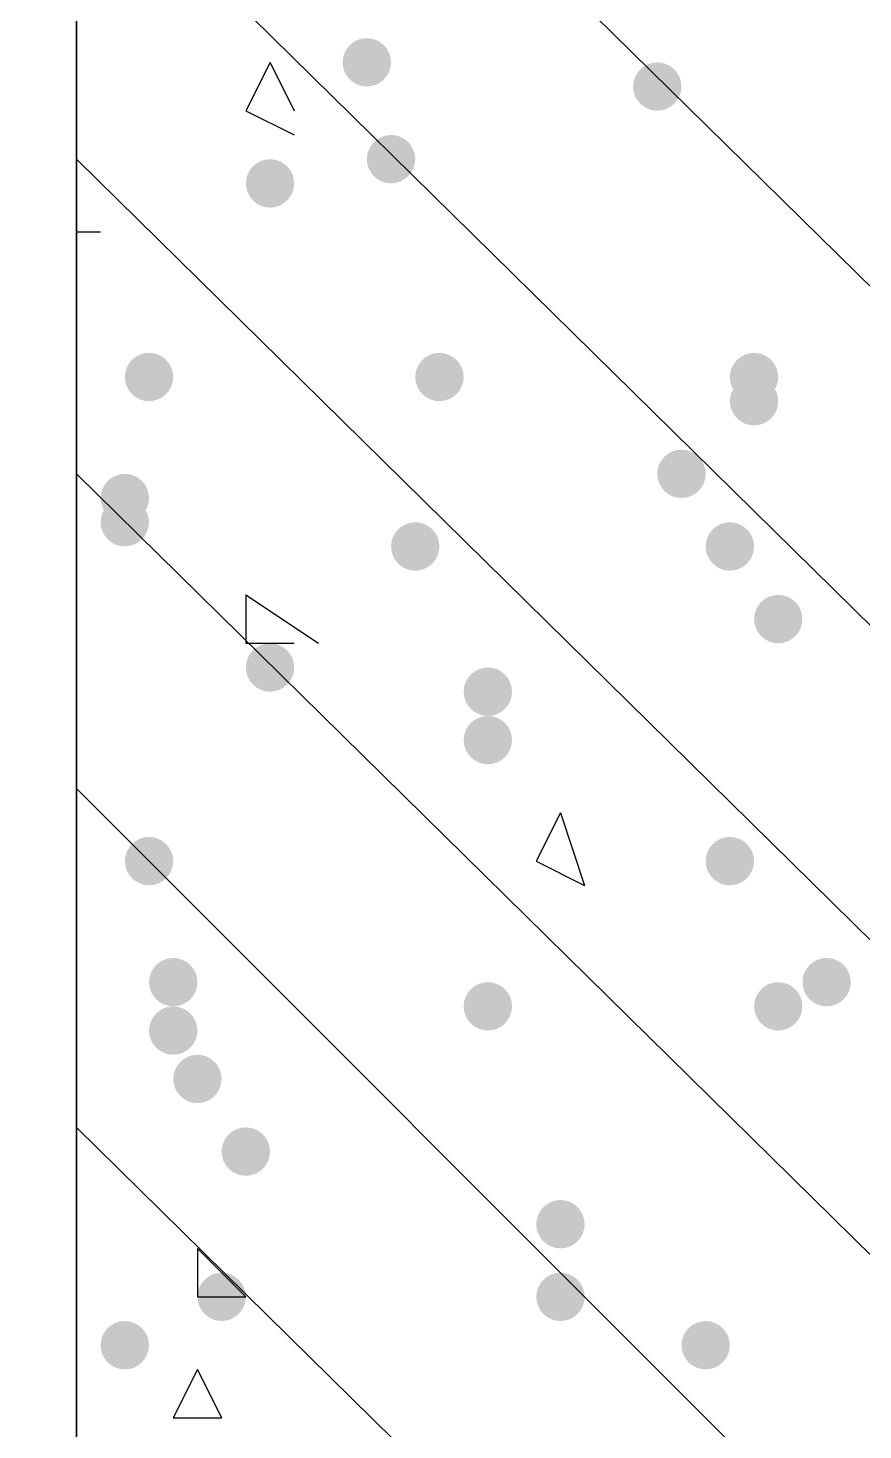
# Model space of a CAD drawing. Header units: inches. Extents: x 11 to 286, y 6 to 196.
# Drawn here: x 184.757 to 186.217, y 73.484 to 75.935 of the extents above; entities that cross this region are included whole.
import ezdxf

# ---------------------------------------------------------------- set-up
doc = ezdxf.new("R2010")
doc.units = ezdxf.units.IN
doc.header["$MEASUREMENT"] = 0
doc.layers.add('PDF_几何图形', color=7, linetype='Continuous')
doc.layers.add('PDF_实体填充', color=7, linetype='Continuous', true_color=0xffffff)

msp = doc.modelspace()

# ---------------------------------------------------------------- hatches: boundary and pattern name
at = {"layer": 'PDF_实体填充', "transparency": 33554559}
h = msp.add_hatch(color=7, dxfattribs=at)
edge = h.paths.add_edge_path(flags=0)
edge.add_spline(control_points=[(185.3918, 75.8754), (185.3918, 75.8522), (185.3727, 75.8331), (185.3494, 75.8331)], knot_values=[0, 0, 0, 0, 1, 1, 1, 1], degree=3, periodic=0)
edge.add_spline(control_points=[(185.3494, 75.8331), (185.3262, 75.8331), (185.3071, 75.8522), (185.3071, 75.8754)], knot_values=[0, 0, 0, 0, 1, 1, 1, 1], degree=3, periodic=0)
edge.add_line((185.3071, 75.8754), (185.3071, 75.8754))
edge.add_spline(control_points=[(185.3071, 75.8754), (185.3071, 75.8987), (185.3262, 75.9178), (185.3494, 75.9178)], knot_values=[0, 0, 0, 0, 1, 1, 1, 1], degree=3, periodic=0)
edge.add_spline(control_points=[(185.3494, 75.9178), (185.3727, 75.9178), (185.3918, 75.8987), (185.3918, 75.8754)], knot_values=[0, 0, 0, 0, 1, 1, 1, 1], degree=3, periodic=0)
edge.add_line((185.3918, 75.8754), (185.3918, 75.8754))
edge.add_line((185.3918, 75.8754), (185.3918, 75.8754))
h = msp.add_hatch(color=7, dxfattribs=at)
edge = h.paths.add_edge_path(flags=0)
edge.add_spline(control_points=[(185.8998, 75.8331), (185.8998, 75.8098), (185.8807, 75.7908), (185.8574, 75.7908)], knot_values=[0, 0, 0, 0, 1, 1, 1, 1], degree=3, periodic=0)
edge.add_spline(control_points=[(185.8574, 75.7908), (185.8342, 75.7908), (185.8151, 75.8098), (185.8151, 75.8331)], knot_values=[0, 0, 0, 0, 1, 1, 1, 1], degree=3, periodic=0)
edge.add_line((185.8151, 75.8331), (185.8151, 75.8331))
edge.add_spline(control_points=[(185.8151, 75.8331), (185.8151, 75.8564), (185.8342, 75.8754), (185.8574, 75.8754)], knot_values=[0, 0, 0, 0, 1, 1, 1, 1], degree=3, periodic=0)
edge.add_spline(control_points=[(185.8574, 75.8754), (185.8807, 75.8754), (185.8998, 75.8564), (185.8998, 75.8331)], knot_values=[0, 0, 0, 0, 1, 1, 1, 1], degree=3, periodic=0)
edge.add_line((185.8998, 75.8331), (185.8998, 75.8331))
edge.add_line((185.8998, 75.8331), (185.8998, 75.8331))
h = msp.add_hatch(color=7, dxfattribs=at)
edge = h.paths.add_edge_path(flags=0)
edge.add_spline(control_points=[(185.4341, 75.7061), (185.4341, 75.6828), (185.4151, 75.6638), (185.3918, 75.6638)], knot_values=[0, 0, 0, 0, 1, 1, 1, 1], degree=3, periodic=0)
edge.add_spline(control_points=[(185.3918, 75.6638), (185.3685, 75.6638), (185.3494, 75.6828), (185.3494, 75.7061)], knot_values=[0, 0, 0, 0, 1, 1, 1, 1], degree=3, periodic=0)
edge.add_line((185.3494, 75.7061), (185.3494, 75.7061))
edge.add_spline(control_points=[(185.3494, 75.7061), (185.3494, 75.7294), (185.3685, 75.7484), (185.3918, 75.7484)], knot_values=[0, 0, 0, 0, 1, 1, 1, 1], degree=3, periodic=0)
edge.add_spline(control_points=[(185.3918, 75.7484), (185.4151, 75.7484), (185.4341, 75.7294), (185.4341, 75.7061)], knot_values=[0, 0, 0, 0, 1, 1, 1, 1], degree=3, periodic=0)
edge.add_line((185.4341, 75.7061), (185.4341, 75.7061))
edge.add_line((185.4341, 75.7061), (185.4341, 75.7061))
h = msp.add_hatch(color=7, dxfattribs=at)
edge = h.paths.add_edge_path(flags=0)
edge.add_spline(control_points=[(185.4341, 75.7061), (185.4341, 75.6828), (185.4151, 75.6638), (185.3918, 75.6638)], knot_values=[0, 0, 0, 0, 1, 1, 1, 1], degree=3, periodic=0)
edge.add_spline(control_points=[(185.3918, 75.6638), (185.3685, 75.6638), (185.3494, 75.6828), (185.3494, 75.7061)], knot_values=[0, 0, 0, 0, 1, 1, 1, 1], degree=3, periodic=0)
edge.add_line((185.3494, 75.7061), (185.3494, 75.7061))
edge.add_spline(control_points=[(185.3494, 75.7061), (185.3494, 75.7294), (185.3685, 75.7484), (185.3918, 75.7484)], knot_values=[0, 0, 0, 0, 1, 1, 1, 1], degree=3, periodic=0)
edge.add_spline(control_points=[(185.3918, 75.7484), (185.4151, 75.7484), (185.4341, 75.7294), (185.4341, 75.7061)], knot_values=[0, 0, 0, 0, 1, 1, 1, 1], degree=3, periodic=0)
edge.add_line((185.4341, 75.7061), (185.4341, 75.7061))
edge.add_line((185.4341, 75.7061), (185.4341, 75.7061))
h = msp.add_hatch(color=7, dxfattribs=at)
edge = h.paths.add_edge_path(flags=0)
edge.add_spline(control_points=[(185.2224, 75.6638), (185.2224, 75.6405), (185.2034, 75.6214), (185.1801, 75.6214)], knot_values=[0, 0, 0, 0, 1, 1, 1, 1], degree=3, periodic=0)
edge.add_spline(control_points=[(185.1801, 75.6214), (185.1568, 75.6214), (185.1378, 75.6405), (185.1378, 75.6638)], knot_values=[0, 0, 0, 0, 1, 1, 1, 1], degree=3, periodic=0)
edge.add_line((185.1378, 75.6638), (185.1378, 75.6638))
edge.add_spline(control_points=[(185.1378, 75.6638), (185.1378, 75.6871), (185.1568, 75.7061), (185.1801, 75.7061)], knot_values=[0, 0, 0, 0, 1, 1, 1, 1], degree=3, periodic=0)
edge.add_spline(control_points=[(185.1801, 75.7061), (185.2034, 75.7061), (185.2224, 75.6871), (185.2224, 75.6638)], knot_values=[0, 0, 0, 0, 1, 1, 1, 1], degree=3, periodic=0)
edge.add_line((185.2224, 75.6638), (185.2224, 75.6638))
edge.add_line((185.2224, 75.6638), (185.2224, 75.6638))
h = msp.add_hatch(color=7, dxfattribs=at)
edge = h.paths.add_edge_path(flags=0)
edge.add_spline(control_points=[(185.0108, 75.3251), (185.0108, 75.3018), (184.9917, 75.2828), (184.9684, 75.2828)], knot_values=[0, 0, 0, 0, 1, 1, 1, 1], degree=3, periodic=0)
edge.add_spline(control_points=[(184.9684, 75.2828), (184.9452, 75.2828), (184.9261, 75.3018), (184.9261, 75.3251)], knot_values=[0, 0, 0, 0, 1, 1, 1, 1], degree=3, periodic=0)
edge.add_line((184.9261, 75.3251), (184.9261, 75.3251))
edge.add_spline(control_points=[(184.9261, 75.3251), (184.9261, 75.3484), (184.9452, 75.3674), (184.9684, 75.3674)], knot_values=[0, 0, 0, 0, 1, 1, 1, 1], degree=3, periodic=0)
edge.add_spline(control_points=[(184.9684, 75.3674), (184.9917, 75.3674), (185.0108, 75.3484), (185.0108, 75.3251)], knot_values=[0, 0, 0, 0, 1, 1, 1, 1], degree=3, periodic=0)
edge.add_line((185.0108, 75.3251), (185.0108, 75.3251))
edge.add_line((185.0108, 75.3251), (185.0108, 75.3251))
h = msp.add_hatch(color=7, dxfattribs=at)
edge = h.paths.add_edge_path(flags=0)
edge.add_spline(control_points=[(185.5188, 75.3251), (185.5188, 75.3018), (185.4997, 75.2828), (185.4764, 75.2828)], knot_values=[0, 0, 0, 0, 1, 1, 1, 1], degree=3, periodic=0)
edge.add_spline(control_points=[(185.4764, 75.2828), (185.4532, 75.2828), (185.4341, 75.3018), (185.4341, 75.3251)], knot_values=[0, 0, 0, 0, 1, 1, 1, 1], degree=3, periodic=0)
edge.add_line((185.4341, 75.3251), (185.4341, 75.3251))
edge.add_spline(control_points=[(185.4341, 75.3251), (185.4341, 75.3484), (185.4532, 75.3674), (185.4764, 75.3674)], knot_values=[0, 0, 0, 0, 1, 1, 1, 1], degree=3, periodic=0)
edge.add_spline(control_points=[(185.4764, 75.3674), (185.4997, 75.3674), (185.5188, 75.3484), (185.5188, 75.3251)], knot_values=[0, 0, 0, 0, 1, 1, 1, 1], degree=3, periodic=0)
edge.add_line((185.5188, 75.3251), (185.5188, 75.3251))
edge.add_line((185.5188, 75.3251), (185.5188, 75.3251))
h = msp.add_hatch(color=7, dxfattribs=at)
edge = h.paths.add_edge_path(flags=0)
edge.add_spline(control_points=[(186.0691, 75.3251), (186.0691, 75.3018), (186.0501, 75.2828), (186.0268, 75.2828)], knot_values=[0, 0, 0, 0, 1, 1, 1, 1], degree=3, periodic=0)
edge.add_spline(control_points=[(186.0268, 75.2828), (186.0035, 75.2828), (185.9844, 75.3018), (185.9844, 75.3251)], knot_values=[0, 0, 0, 0, 1, 1, 1, 1], degree=3, periodic=0)
edge.add_line((185.9844, 75.3251), (185.9844, 75.3251))
edge.add_spline(control_points=[(185.9844, 75.3251), (185.9844, 75.3484), (186.0035, 75.3674), (186.0268, 75.3674)], knot_values=[0, 0, 0, 0, 1, 1, 1, 1], degree=3, periodic=0)
edge.add_spline(control_points=[(186.0268, 75.3674), (186.0501, 75.3674), (186.0691, 75.3484), (186.0691, 75.3251)], knot_values=[0, 0, 0, 0, 1, 1, 1, 1], degree=3, periodic=0)
edge.add_line((186.0691, 75.3251), (186.0691, 75.3251))
edge.add_line((186.0691, 75.3251), (186.0691, 75.3251))
h = msp.add_hatch(color=7, dxfattribs=at)
edge = h.paths.add_edge_path(flags=0)
edge.add_spline(control_points=[(186.0691, 75.2828), (186.0691, 75.2595), (186.0501, 75.2404), (186.0268, 75.2404)], knot_values=[0, 0, 0, 0, 1, 1, 1, 1], degree=3, periodic=0)
edge.add_spline(control_points=[(186.0268, 75.2404), (186.0035, 75.2404), (185.9844, 75.2595), (185.9844, 75.2828)], knot_values=[0, 0, 0, 0, 1, 1, 1, 1], degree=3, periodic=0)
edge.add_line((185.9844, 75.2828), (185.9844, 75.2828))
edge.add_spline(control_points=[(185.9844, 75.2828), (185.9844, 75.3061), (186.0035, 75.3251), (186.0268, 75.3251)], knot_values=[0, 0, 0, 0, 1, 1, 1, 1], degree=3, periodic=0)
edge.add_spline(control_points=[(186.0268, 75.3251), (186.0501, 75.3251), (186.0691, 75.3061), (186.0691, 75.2828)], knot_values=[0, 0, 0, 0, 1, 1, 1, 1], degree=3, periodic=0)
edge.add_line((186.0691, 75.2828), (186.0691, 75.2828))
edge.add_line((186.0691, 75.2828), (186.0691, 75.2828))
h = msp.add_hatch(color=7, dxfattribs=at)
edge = h.paths.add_edge_path(flags=0)
edge.add_spline(control_points=[(185.9421, 75.1558), (185.9421, 75.1325), (185.9231, 75.1134), (185.8998, 75.1134)], knot_values=[0, 0, 0, 0, 1, 1, 1, 1], degree=3, periodic=0)
edge.add_spline(control_points=[(185.8998, 75.1134), (185.8765, 75.1134), (185.8574, 75.1325), (185.8574, 75.1558)], knot_values=[0, 0, 0, 0, 1, 1, 1, 1], degree=3, periodic=0)
edge.add_line((185.8574, 75.1558), (185.8574, 75.1558))
edge.add_spline(control_points=[(185.8574, 75.1558), (185.8574, 75.1791), (185.8765, 75.1981), (185.8998, 75.1981)], knot_values=[0, 0, 0, 0, 1, 1, 1, 1], degree=3, periodic=0)
edge.add_spline(control_points=[(185.8998, 75.1981), (185.9231, 75.1981), (185.9421, 75.1791), (185.9421, 75.1558)], knot_values=[0, 0, 0, 0, 1, 1, 1, 1], degree=3, periodic=0)
edge.add_line((185.9421, 75.1558), (185.9421, 75.1558))
edge.add_line((185.9421, 75.1558), (185.9421, 75.1558))
h = msp.add_hatch(color=7, dxfattribs=at)
edge = h.paths.add_edge_path(flags=0)
edge.add_spline(control_points=[(184.9684, 75.1134), (184.9684, 75.0902), (184.9494, 75.0711), (184.9261, 75.0711)], knot_values=[0, 0, 0, 0, 1, 1, 1, 1], degree=3, periodic=0)
edge.add_spline(control_points=[(184.9261, 75.0711), (184.9028, 75.0711), (184.8838, 75.0902), (184.8838, 75.1134)], knot_values=[0, 0, 0, 0, 1, 1, 1, 1], degree=3, periodic=0)
edge.add_line((184.8838, 75.1134), (184.8838, 75.1134))
edge.add_spline(control_points=[(184.8838, 75.1134), (184.8838, 75.1367), (184.9028, 75.1558), (184.9261, 75.1558)], knot_values=[0, 0, 0, 0, 1, 1, 1, 1], degree=3, periodic=0)
edge.add_spline(control_points=[(184.9261, 75.1558), (184.9494, 75.1558), (184.9684, 75.1367), (184.9684, 75.1134)], knot_values=[0, 0, 0, 0, 1, 1, 1, 1], degree=3, periodic=0)
edge.add_line((184.9684, 75.1134), (184.9684, 75.1134))
edge.add_line((184.9684, 75.1134), (184.9684, 75.1134))
h = msp.add_hatch(color=7, dxfattribs=at)
edge = h.paths.add_edge_path(flags=0)
edge.add_spline(control_points=[(184.9684, 75.0711), (184.9684, 75.0478), (184.9494, 75.0288), (184.9261, 75.0288)], knot_values=[0, 0, 0, 0, 1, 1, 1, 1], degree=3, periodic=0)
edge.add_spline(control_points=[(184.9261, 75.0288), (184.9028, 75.0288), (184.8838, 75.0478), (184.8838, 75.0711)], knot_values=[0, 0, 0, 0, 1, 1, 1, 1], degree=3, periodic=0)
edge.add_line((184.8838, 75.0711), (184.8838, 75.0711))
edge.add_spline(control_points=[(184.8838, 75.0711), (184.8838, 75.0944), (184.9028, 75.1134), (184.9261, 75.1134)], knot_values=[0, 0, 0, 0, 1, 1, 1, 1], degree=3, periodic=0)
edge.add_spline(control_points=[(184.9261, 75.1134), (184.9494, 75.1134), (184.9684, 75.0944), (184.9684, 75.0711)], knot_values=[0, 0, 0, 0, 1, 1, 1, 1], degree=3, periodic=0)
edge.add_line((184.9684, 75.0711), (184.9684, 75.0711))
edge.add_line((184.9684, 75.0711), (184.9684, 75.0711))
h = msp.add_hatch(color=7, dxfattribs=at)
edge = h.paths.add_edge_path(flags=0)
edge.add_spline(control_points=[(185.4764, 75.0288), (185.4764, 75.0055), (185.4574, 74.9864), (185.4341, 74.9864)], knot_values=[0, 0, 0, 0, 1, 1, 1, 1], degree=3, periodic=0)
edge.add_spline(control_points=[(185.4341, 74.9864), (185.4108, 74.9864), (185.3918, 75.0055), (185.3918, 75.0288)], knot_values=[0, 0, 0, 0, 1, 1, 1, 1], degree=3, periodic=0)
edge.add_line((185.3918, 75.0288), (185.3918, 75.0288))
edge.add_spline(control_points=[(185.3918, 75.0288), (185.3918, 75.0521), (185.4108, 75.0711), (185.4341, 75.0711)], knot_values=[0, 0, 0, 0, 1, 1, 1, 1], degree=3, periodic=0)
edge.add_spline(control_points=[(185.4341, 75.0711), (185.4574, 75.0711), (185.4764, 75.0521), (185.4764, 75.0288)], knot_values=[0, 0, 0, 0, 1, 1, 1, 1], degree=3, periodic=0)
edge.add_line((185.4764, 75.0288), (185.4764, 75.0288))
edge.add_line((185.4764, 75.0288), (185.4764, 75.0288))
h = msp.add_hatch(color=7, dxfattribs=at)
edge = h.paths.add_edge_path(flags=0)
edge.add_spline(control_points=[(186.0268, 75.0288), (186.0268, 75.0055), (186.0077, 74.9864), (185.9844, 74.9864)], knot_values=[0, 0, 0, 0, 1, 1, 1, 1], degree=3, periodic=0)
edge.add_spline(control_points=[(185.9844, 74.9864), (185.9612, 74.9864), (185.9421, 75.0055), (185.9421, 75.0288)], knot_values=[0, 0, 0, 0, 1, 1, 1, 1], degree=3, periodic=0)
edge.add_line((185.9421, 75.0288), (185.9421, 75.0288))
edge.add_spline(control_points=[(185.9421, 75.0288), (185.9421, 75.0521), (185.9612, 75.0711), (185.9844, 75.0711)], knot_values=[0, 0, 0, 0, 1, 1, 1, 1], degree=3, periodic=0)
edge.add_spline(control_points=[(185.9844, 75.0711), (186.0077, 75.0711), (186.0268, 75.0521), (186.0268, 75.0288)], knot_values=[0, 0, 0, 0, 1, 1, 1, 1], degree=3, periodic=0)
edge.add_line((186.0268, 75.0288), (186.0268, 75.0288))
edge.add_line((186.0268, 75.0288), (186.0268, 75.0288))
h = msp.add_hatch(color=7, dxfattribs=at)
edge = h.paths.add_edge_path(flags=0)
edge.add_spline(control_points=[(186.1114, 74.9018), (186.1114, 74.8785), (186.0924, 74.8594), (186.0691, 74.8594)], knot_values=[0, 0, 0, 0, 1, 1, 1, 1], degree=3, periodic=0)
edge.add_spline(control_points=[(186.0691, 74.8594), (186.0458, 74.8594), (186.0268, 74.8785), (186.0268, 74.9018)], knot_values=[0, 0, 0, 0, 1, 1, 1, 1], degree=3, periodic=0)
edge.add_line((186.0268, 74.9018), (186.0268, 74.9018))
edge.add_spline(control_points=[(186.0268, 74.9018), (186.0268, 74.9251), (186.0458, 74.9441), (186.0691, 74.9441)], knot_values=[0, 0, 0, 0, 1, 1, 1, 1], degree=3, periodic=0)
edge.add_spline(control_points=[(186.0691, 74.9441), (186.0924, 74.9441), (186.1114, 74.9251), (186.1114, 74.9018)], knot_values=[0, 0, 0, 0, 1, 1, 1, 1], degree=3, periodic=0)
edge.add_line((186.1114, 74.9018), (186.1114, 74.9018))
edge.add_line((186.1114, 74.9018), (186.1114, 74.9018))
h = msp.add_hatch(color=7, dxfattribs=at)
edge = h.paths.add_edge_path(flags=0)
edge.add_spline(control_points=[(185.2224, 74.8171), (185.2224, 74.7938), (185.2034, 74.7748), (185.1801, 74.7748)], knot_values=[0, 0, 0, 0, 1, 1, 1, 1], degree=3, periodic=0)
edge.add_spline(control_points=[(185.1801, 74.7748), (185.1568, 74.7748), (185.1378, 74.7938), (185.1378, 74.8171)], knot_values=[0, 0, 0, 0, 1, 1, 1, 1], degree=3, periodic=0)
edge.add_line((185.1378, 74.8171), (185.1378, 74.8171))
edge.add_spline(control_points=[(185.1378, 74.8171), (185.1378, 74.8404), (185.1568, 74.8594), (185.1801, 74.8594)], knot_values=[0, 0, 0, 0, 1, 1, 1, 1], degree=3, periodic=0)
edge.add_spline(control_points=[(185.1801, 74.8594), (185.2034, 74.8594), (185.2224, 74.8404), (185.2224, 74.8171)], knot_values=[0, 0, 0, 0, 1, 1, 1, 1], degree=3, periodic=0)
edge.add_line((185.2224, 74.8171), (185.2224, 74.8171))
edge.add_line((185.2224, 74.8171), (185.2224, 74.8171))
h = msp.add_hatch(color=7, dxfattribs=at)
edge = h.paths.add_edge_path(flags=0)
edge.add_spline(control_points=[(185.6034, 74.7748), (185.6034, 74.7515), (185.5844, 74.7324), (185.5611, 74.7324)], knot_values=[0, 0, 0, 0, 1, 1, 1, 1], degree=3, periodic=0)
edge.add_spline(control_points=[(185.5611, 74.7324), (185.5378, 74.7324), (185.5188, 74.7515), (185.5188, 74.7748)], knot_values=[0, 0, 0, 0, 1, 1, 1, 1], degree=3, periodic=0)
edge.add_line((185.5188, 74.7748), (185.5188, 74.7748))
edge.add_spline(control_points=[(185.5188, 74.7748), (185.5188, 74.7981), (185.5378, 74.8171), (185.5611, 74.8171)], knot_values=[0, 0, 0, 0, 1, 1, 1, 1], degree=3, periodic=0)
edge.add_spline(control_points=[(185.5611, 74.8171), (185.5844, 74.8171), (185.6034, 74.7981), (185.6034, 74.7748)], knot_values=[0, 0, 0, 0, 1, 1, 1, 1], degree=3, periodic=0)
edge.add_line((185.6034, 74.7748), (185.6034, 74.7748))
edge.add_line((185.6034, 74.7748), (185.6034, 74.7748))
h = msp.add_hatch(color=7, dxfattribs=at)
edge = h.paths.add_edge_path(flags=0)
edge.add_spline(control_points=[(185.6034, 74.6901), (185.6034, 74.6668), (185.5844, 74.6478), (185.5611, 74.6478)], knot_values=[0, 0, 0, 0, 1, 1, 1, 1], degree=3, periodic=0)
edge.add_spline(control_points=[(185.5611, 74.6478), (185.5378, 74.6478), (185.5188, 74.6668), (185.5188, 74.6901)], knot_values=[0, 0, 0, 0, 1, 1, 1, 1], degree=3, periodic=0)
edge.add_line((185.5188, 74.6901), (185.5188, 74.6901))
edge.add_spline(control_points=[(185.5188, 74.6901), (185.5188, 74.7134), (185.5378, 74.7324), (185.5611, 74.7324)], knot_values=[0, 0, 0, 0, 1, 1, 1, 1], degree=3, periodic=0)
edge.add_spline(control_points=[(185.5611, 74.7324), (185.5844, 74.7324), (185.6034, 74.7134), (185.6034, 74.6901)], knot_values=[0, 0, 0, 0, 1, 1, 1, 1], degree=3, periodic=0)
edge.add_line((185.6034, 74.6901), (185.6034, 74.6901))
edge.add_line((185.6034, 74.6901), (185.6034, 74.6901))
h = msp.add_hatch(color=7, dxfattribs=at)
edge = h.paths.add_edge_path(flags=0)
edge.add_spline(control_points=[(185.0108, 74.4784), (185.0108, 74.4552), (184.9917, 74.4361), (184.9684, 74.4361)], knot_values=[0, 0, 0, 0, 1, 1, 1, 1], degree=3, periodic=0)
edge.add_spline(control_points=[(184.9684, 74.4361), (184.9452, 74.4361), (184.9261, 74.4552), (184.9261, 74.4784)], knot_values=[0, 0, 0, 0, 1, 1, 1, 1], degree=3, periodic=0)
edge.add_line((184.9261, 74.4784), (184.9261, 74.4784))
edge.add_spline(control_points=[(184.9261, 74.4784), (184.9261, 74.5017), (184.9452, 74.5208), (184.9684, 74.5208)], knot_values=[0, 0, 0, 0, 1, 1, 1, 1], degree=3, periodic=0)
edge.add_spline(control_points=[(184.9684, 74.5208), (184.9917, 74.5208), (185.0108, 74.5017), (185.0108, 74.4784)], knot_values=[0, 0, 0, 0, 1, 1, 1, 1], degree=3, periodic=0)
edge.add_line((185.0108, 74.4784), (185.0108, 74.4784))
edge.add_line((185.0108, 74.4784), (185.0108, 74.4784))
h = msp.add_hatch(color=7, dxfattribs=at)
edge = h.paths.add_edge_path(flags=0)
edge.add_spline(control_points=[(186.0268, 74.4784), (186.0268, 74.4552), (186.0077, 74.4361), (185.9844, 74.4361)], knot_values=[0, 0, 0, 0, 1, 1, 1, 1], degree=3, periodic=0)
edge.add_spline(control_points=[(185.9844, 74.4361), (185.9612, 74.4361), (185.9421, 74.4552), (185.9421, 74.4784)], knot_values=[0, 0, 0, 0, 1, 1, 1, 1], degree=3, periodic=0)
edge.add_line((185.9421, 74.4784), (185.9421, 74.4784))
edge.add_spline(control_points=[(185.9421, 74.4784), (185.9421, 74.5017), (185.9612, 74.5208), (185.9844, 74.5208)], knot_values=[0, 0, 0, 0, 1, 1, 1, 1], degree=3, periodic=0)
edge.add_spline(control_points=[(185.9844, 74.5208), (186.0077, 74.5208), (186.0268, 74.5017), (186.0268, 74.4784)], knot_values=[0, 0, 0, 0, 1, 1, 1, 1], degree=3, periodic=0)
edge.add_line((186.0268, 74.4784), (186.0268, 74.4784))
edge.add_line((186.0268, 74.4784), (186.0268, 74.4784))
h = msp.add_hatch(color=7, dxfattribs=at)
edge = h.paths.add_edge_path(flags=0)
edge.add_spline(control_points=[(185.0531, 74.2668), (185.0531, 74.2435), (185.0341, 74.2244), (185.0108, 74.2244)], knot_values=[0, 0, 0, 0, 1, 1, 1, 1], degree=3, periodic=0)
edge.add_spline(control_points=[(185.0108, 74.2244), (184.9875, 74.2244), (184.9684, 74.2435), (184.9684, 74.2668)], knot_values=[0, 0, 0, 0, 1, 1, 1, 1], degree=3, periodic=0)
edge.add_line((184.9684, 74.2668), (184.9684, 74.2668))
edge.add_spline(control_points=[(184.9684, 74.2668), (184.9684, 74.2901), (184.9875, 74.3091), (185.0108, 74.3091)], knot_values=[0, 0, 0, 0, 1, 1, 1, 1], degree=3, periodic=0)
edge.add_spline(control_points=[(185.0108, 74.3091), (185.0341, 74.3091), (185.0531, 74.2901), (185.0531, 74.2668)], knot_values=[0, 0, 0, 0, 1, 1, 1, 1], degree=3, periodic=0)
edge.add_line((185.0531, 74.2668), (185.0531, 74.2668))
edge.add_line((185.0531, 74.2668), (185.0531, 74.2668))
h = msp.add_hatch(color=7, dxfattribs=at)
edge = h.paths.add_edge_path(flags=0)
edge.add_spline(control_points=[(186.1961, 74.2668), (186.1961, 74.2435), (186.1771, 74.2244), (186.1538, 74.2244)], knot_values=[0, 0, 0, 0, 1, 1, 1, 1], degree=3, periodic=0)
edge.add_spline(control_points=[(186.1538, 74.2244), (186.1305, 74.2244), (186.1114, 74.2435), (186.1114, 74.2668)], knot_values=[0, 0, 0, 0, 1, 1, 1, 1], degree=3, periodic=0)
edge.add_line((186.1114, 74.2668), (186.1114, 74.2668))
edge.add_spline(control_points=[(186.1114, 74.2668), (186.1114, 74.2901), (186.1305, 74.3091), (186.1538, 74.3091)], knot_values=[0, 0, 0, 0, 1, 1, 1, 1], degree=3, periodic=0)
edge.add_spline(control_points=[(186.1538, 74.3091), (186.1771, 74.3091), (186.1961, 74.2901), (186.1961, 74.2668)], knot_values=[0, 0, 0, 0, 1, 1, 1, 1], degree=3, periodic=0)
edge.add_line((186.1961, 74.2668), (186.1961, 74.2668))
edge.add_line((186.1961, 74.2668), (186.1961, 74.2668))
h = msp.add_hatch(color=7, dxfattribs=at)
edge = h.paths.add_edge_path(flags=0)
edge.add_spline(control_points=[(185.6034, 74.2244), (185.6034, 74.2012), (185.5844, 74.1821), (185.5611, 74.1821)], knot_values=[0, 0, 0, 0, 1, 1, 1, 1], degree=3, periodic=0)
edge.add_spline(control_points=[(185.5611, 74.1821), (185.5378, 74.1821), (185.5188, 74.2012), (185.5188, 74.2244)], knot_values=[0, 0, 0, 0, 1, 1, 1, 1], degree=3, periodic=0)
edge.add_line((185.5188, 74.2244), (185.5188, 74.2244))
edge.add_spline(control_points=[(185.5188, 74.2244), (185.5188, 74.2477), (185.5378, 74.2668), (185.5611, 74.2668)], knot_values=[0, 0, 0, 0, 1, 1, 1, 1], degree=3, periodic=0)
edge.add_spline(control_points=[(185.5611, 74.2668), (185.5844, 74.2668), (185.6034, 74.2477), (185.6034, 74.2244)], knot_values=[0, 0, 0, 0, 1, 1, 1, 1], degree=3, periodic=0)
edge.add_line((185.6034, 74.2244), (185.6034, 74.2244))
edge.add_line((185.6034, 74.2244), (185.6034, 74.2244))
h = msp.add_hatch(color=7, dxfattribs=at)
edge = h.paths.add_edge_path(flags=0)
edge.add_spline(control_points=[(186.1114, 74.2244), (186.1114, 74.2012), (186.0924, 74.1821), (186.0691, 74.1821)], knot_values=[0, 0, 0, 0, 1, 1, 1, 1], degree=3, periodic=0)
edge.add_spline(control_points=[(186.0691, 74.1821), (186.0458, 74.1821), (186.0268, 74.2012), (186.0268, 74.2244)], knot_values=[0, 0, 0, 0, 1, 1, 1, 1], degree=3, periodic=0)
edge.add_line((186.0268, 74.2244), (186.0268, 74.2244))
edge.add_spline(control_points=[(186.0268, 74.2244), (186.0268, 74.2477), (186.0458, 74.2668), (186.0691, 74.2668)], knot_values=[0, 0, 0, 0, 1, 1, 1, 1], degree=3, periodic=0)
edge.add_spline(control_points=[(186.0691, 74.2668), (186.0924, 74.2668), (186.1114, 74.2477), (186.1114, 74.2244)], knot_values=[0, 0, 0, 0, 1, 1, 1, 1], degree=3, periodic=0)
edge.add_line((186.1114, 74.2244), (186.1114, 74.2244))
edge.add_line((186.1114, 74.2244), (186.1114, 74.2244))
h = msp.add_hatch(color=7, dxfattribs=at)
edge = h.paths.add_edge_path(flags=0)
edge.add_spline(control_points=[(186.1114, 74.2244), (186.1114, 74.2012), (186.0924, 74.1821), (186.0691, 74.1821)], knot_values=[0, 0, 0, 0, 1, 1, 1, 1], degree=3, periodic=0)
edge.add_spline(control_points=[(186.0691, 74.1821), (186.0458, 74.1821), (186.0268, 74.2012), (186.0268, 74.2244)], knot_values=[0, 0, 0, 0, 1, 1, 1, 1], degree=3, periodic=0)
edge.add_line((186.0268, 74.2244), (186.0268, 74.2244))
edge.add_spline(control_points=[(186.0268, 74.2244), (186.0268, 74.2477), (186.0458, 74.2668), (186.0691, 74.2668)], knot_values=[0, 0, 0, 0, 1, 1, 1, 1], degree=3, periodic=0)
edge.add_spline(control_points=[(186.0691, 74.2668), (186.0924, 74.2668), (186.1114, 74.2477), (186.1114, 74.2244)], knot_values=[0, 0, 0, 0, 1, 1, 1, 1], degree=3, periodic=0)
edge.add_line((186.1114, 74.2244), (186.1114, 74.2244))
edge.add_line((186.1114, 74.2244), (186.1114, 74.2244))
h = msp.add_hatch(color=7, dxfattribs=at)
edge = h.paths.add_edge_path(flags=0)
edge.add_spline(control_points=[(185.0531, 74.1821), (185.0531, 74.1588), (185.0341, 74.1398), (185.0108, 74.1398)], knot_values=[0, 0, 0, 0, 1, 1, 1, 1], degree=3, periodic=0)
edge.add_spline(control_points=[(185.0108, 74.1398), (184.9875, 74.1398), (184.9684, 74.1588), (184.9684, 74.1821)], knot_values=[0, 0, 0, 0, 1, 1, 1, 1], degree=3, periodic=0)
edge.add_line((184.9684, 74.1821), (184.9684, 74.1821))
edge.add_spline(control_points=[(184.9684, 74.1821), (184.9684, 74.2054), (184.9875, 74.2244), (185.0108, 74.2244)], knot_values=[0, 0, 0, 0, 1, 1, 1, 1], degree=3, periodic=0)
edge.add_spline(control_points=[(185.0108, 74.2244), (185.0341, 74.2244), (185.0531, 74.2054), (185.0531, 74.1821)], knot_values=[0, 0, 0, 0, 1, 1, 1, 1], degree=3, periodic=0)
edge.add_line((185.0531, 74.1821), (185.0531, 74.1821))
edge.add_line((185.0531, 74.1821), (185.0531, 74.1821))
h = msp.add_hatch(color=7, dxfattribs=at)
edge = h.paths.add_edge_path(flags=0)
edge.add_spline(control_points=[(185.0954, 74.0974), (185.0954, 74.0742), (185.0764, 74.0551), (185.0531, 74.0551)], knot_values=[0, 0, 0, 0, 1, 1, 1, 1], degree=3, periodic=0)
edge.add_spline(control_points=[(185.0531, 74.0551), (185.0298, 74.0551), (185.0108, 74.0742), (185.0108, 74.0974)], knot_values=[0, 0, 0, 0, 1, 1, 1, 1], degree=3, periodic=0)
edge.add_line((185.0108, 74.0974), (185.0108, 74.0974))
edge.add_spline(control_points=[(185.0108, 74.0974), (185.0108, 74.1207), (185.0298, 74.1398), (185.0531, 74.1398)], knot_values=[0, 0, 0, 0, 1, 1, 1, 1], degree=3, periodic=0)
edge.add_spline(control_points=[(185.0531, 74.1398), (185.0764, 74.1398), (185.0954, 74.1207), (185.0954, 74.0974)], knot_values=[0, 0, 0, 0, 1, 1, 1, 1], degree=3, periodic=0)
edge.add_line((185.0954, 74.0974), (185.0954, 74.0974))
edge.add_line((185.0954, 74.0974), (185.0954, 74.0974))
h = msp.add_hatch(color=7, dxfattribs=at)
edge = h.paths.add_edge_path(flags=0)
edge.add_spline(control_points=[(185.1801, 73.9704), (185.1801, 73.9472), (185.1611, 73.9281), (185.1378, 73.9281)], knot_values=[0, 0, 0, 0, 1, 1, 1, 1], degree=3, periodic=0)
edge.add_spline(control_points=[(185.1378, 73.9281), (185.1145, 73.9281), (185.0954, 73.9472), (185.0954, 73.9704)], knot_values=[0, 0, 0, 0, 1, 1, 1, 1], degree=3, periodic=0)
edge.add_line((185.0954, 73.9704), (185.0954, 73.9704))
edge.add_spline(control_points=[(185.0954, 73.9704), (185.0954, 73.9937), (185.1145, 74.0128), (185.1378, 74.0128)], knot_values=[0, 0, 0, 0, 1, 1, 1, 1], degree=3, periodic=0)
edge.add_spline(control_points=[(185.1378, 74.0128), (185.1611, 74.0128), (185.1801, 73.9937), (185.1801, 73.9704)], knot_values=[0, 0, 0, 0, 1, 1, 1, 1], degree=3, periodic=0)
edge.add_line((185.1801, 73.9704), (185.1801, 73.9704))
edge.add_line((185.1801, 73.9704), (185.1801, 73.9704))
h = msp.add_hatch(color=7, dxfattribs=at)
edge = h.paths.add_edge_path(flags=0)
edge.add_spline(control_points=[(185.7304, 73.8434), (185.7304, 73.8202), (185.7114, 73.8011), (185.6881, 73.8011)], knot_values=[0, 0, 0, 0, 1, 1, 1, 1], degree=3, periodic=0)
edge.add_spline(control_points=[(185.6881, 73.8011), (185.6648, 73.8011), (185.6458, 73.8202), (185.6458, 73.8434)], knot_values=[0, 0, 0, 0, 1, 1, 1, 1], degree=3, periodic=0)
edge.add_line((185.6458, 73.8434), (185.6458, 73.8434))
edge.add_spline(control_points=[(185.6458, 73.8434), (185.6458, 73.8667), (185.6648, 73.8858), (185.6881, 73.8858)], knot_values=[0, 0, 0, 0, 1, 1, 1, 1], degree=3, periodic=0)
edge.add_spline(control_points=[(185.6881, 73.8858), (185.7114, 73.8858), (185.7304, 73.8667), (185.7304, 73.8434)], knot_values=[0, 0, 0, 0, 1, 1, 1, 1], degree=3, periodic=0)
edge.add_line((185.7304, 73.8434), (185.7304, 73.8434))
edge.add_line((185.7304, 73.8434), (185.7304, 73.8434))
h = msp.add_hatch(color=7, dxfattribs=at)
edge = h.paths.add_edge_path(flags=0)
edge.add_spline(control_points=[(185.1378, 73.7164), (185.1378, 73.6932), (185.1187, 73.6741), (185.0954, 73.6741)], knot_values=[0, 0, 0, 0, 1, 1, 1, 1], degree=3, periodic=0)
edge.add_spline(control_points=[(185.0954, 73.6741), (185.0722, 73.6741), (185.0531, 73.6932), (185.0531, 73.7164)], knot_values=[0, 0, 0, 0, 1, 1, 1, 1], degree=3, periodic=0)
edge.add_line((185.0531, 73.7164), (185.0531, 73.7164))
edge.add_spline(control_points=[(185.0531, 73.7164), (185.0531, 73.7397), (185.0722, 73.7588), (185.0954, 73.7588)], knot_values=[0, 0, 0, 0, 1, 1, 1, 1], degree=3, periodic=0)
edge.add_spline(control_points=[(185.0954, 73.7588), (185.1187, 73.7588), (185.1378, 73.7397), (185.1378, 73.7164)], knot_values=[0, 0, 0, 0, 1, 1, 1, 1], degree=3, periodic=0)
edge.add_line((185.1378, 73.7164), (185.1378, 73.7164))
edge.add_line((185.1378, 73.7164), (185.1378, 73.7164))
h = msp.add_hatch(color=7, dxfattribs=at)
edge = h.paths.add_edge_path(flags=0)
edge.add_spline(control_points=[(185.7304, 73.7164), (185.7304, 73.6932), (185.7114, 73.6741), (185.6881, 73.6741)], knot_values=[0, 0, 0, 0, 1, 1, 1, 1], degree=3, periodic=0)
edge.add_spline(control_points=[(185.6881, 73.6741), (185.6648, 73.6741), (185.6458, 73.6932), (185.6458, 73.7164)], knot_values=[0, 0, 0, 0, 1, 1, 1, 1], degree=3, periodic=0)
edge.add_line((185.6458, 73.7164), (185.6458, 73.7164))
edge.add_spline(control_points=[(185.6458, 73.7164), (185.6458, 73.7397), (185.6648, 73.7588), (185.6881, 73.7588)], knot_values=[0, 0, 0, 0, 1, 1, 1, 1], degree=3, periodic=0)
edge.add_spline(control_points=[(185.6881, 73.7588), (185.7114, 73.7588), (185.7304, 73.7397), (185.7304, 73.7164)], knot_values=[0, 0, 0, 0, 1, 1, 1, 1], degree=3, periodic=0)
edge.add_line((185.7304, 73.7164), (185.7304, 73.7164))
edge.add_line((185.7304, 73.7164), (185.7304, 73.7164))
h = msp.add_hatch(color=7, dxfattribs=at)
edge = h.paths.add_edge_path(flags=0)
edge.add_spline(control_points=[(184.9684, 73.6318), (184.9684, 73.6085), (184.9494, 73.5894), (184.9261, 73.5894)], knot_values=[0, 0, 0, 0, 1, 1, 1, 1], degree=3, periodic=0)
edge.add_spline(control_points=[(184.9261, 73.5894), (184.9028, 73.5894), (184.8838, 73.6085), (184.8838, 73.6318)], knot_values=[0, 0, 0, 0, 1, 1, 1, 1], degree=3, periodic=0)
edge.add_line((184.8838, 73.6318), (184.8838, 73.6318))
edge.add_spline(control_points=[(184.8838, 73.6318), (184.8838, 73.6551), (184.9028, 73.6741), (184.9261, 73.6741)], knot_values=[0, 0, 0, 0, 1, 1, 1, 1], degree=3, periodic=0)
edge.add_spline(control_points=[(184.9261, 73.6741), (184.9494, 73.6741), (184.9684, 73.6551), (184.9684, 73.6318)], knot_values=[0, 0, 0, 0, 1, 1, 1, 1], degree=3, periodic=0)
edge.add_line((184.9684, 73.6318), (184.9684, 73.6318))
edge.add_line((184.9684, 73.6318), (184.9684, 73.6318))
h = msp.add_hatch(color=7, dxfattribs=at)
edge = h.paths.add_edge_path(flags=0)
edge.add_spline(control_points=[(185.9844, 73.6318), (185.9844, 73.6085), (185.9654, 73.5894), (185.9421, 73.5894)], knot_values=[0, 0, 0, 0, 1, 1, 1, 1], degree=3, periodic=0)
edge.add_spline(control_points=[(185.9421, 73.5894), (185.9188, 73.5894), (185.8998, 73.6085), (185.8998, 73.6318)], knot_values=[0, 0, 0, 0, 1, 1, 1, 1], degree=3, periodic=0)
edge.add_line((185.8998, 73.6318), (185.8998, 73.6318))
edge.add_spline(control_points=[(185.8998, 73.6318), (185.8998, 73.6551), (185.9188, 73.6741), (185.9421, 73.6741)], knot_values=[0, 0, 0, 0, 1, 1, 1, 1], degree=3, periodic=0)
edge.add_spline(control_points=[(185.9421, 73.6741), (185.9654, 73.6741), (185.9844, 73.6551), (185.9844, 73.6318)], knot_values=[0, 0, 0, 0, 1, 1, 1, 1], degree=3, periodic=0)
edge.add_line((185.9844, 73.6318), (185.9844, 73.6318))
edge.add_line((185.9844, 73.6318), (185.9844, 73.6318))

# ---------------------------------------------------------------- linework, layer by layer
at = {"layer": 'PDF_几何图形'}
for p, q in [((184.8414, 70.5414), (184.8414, 107.3291)), ((184.8414, 76.8491), (187.4238, 74.3091)), ((184.8414, 76.2564), (187.4238, 73.7164)), ((185.1801, 75.8754), (185.1378, 75.7908)), ((185.1801, 75.8754), (185.2224, 75.7908)), ((185.1378, 75.7908), (185.2224, 75.7484)), ((184.8414, 75.7061), (187.4238, 73.1661)), ((184.8414, 75.5791), (184.8838, 75.5791)), ((184.8414, 75.1558), (187.4238, 72.6158)), ((185.1378, 74.9441), (185.2648, 74.8594)), ((185.1378, 74.9441), (185.1378, 74.8594)), ((185.1378, 74.8594), (185.2224, 74.8594)), ((184.8414, 74.6054), (187.4238, 72.0231)), ((185.6881, 74.5631), (185.6458, 74.4784)), ((185.6881, 74.5631), (185.7304, 74.4361)), ((185.6458, 74.4784), (185.7304, 74.4361)), ((184.8414, 74.0128), (187.4238, 71.4728)), ((185.0531, 73.8011), (185.1378, 73.7164)), ((185.0531, 73.8011), (185.0531, 73.7164)), ((185.0531, 73.7164), (185.1378, 73.7164)), ((185.0531, 73.5894), (185.0108, 73.5048)), ((185.0531, 73.5894), (185.0954, 73.5048)), ((185.0108, 73.5048), (185.0954, 73.5048))]:
    msp.add_line(p, q, dxfattribs=at)
msp.add_lwpolyline([(184.8414, 76.3834), (184.8414, 70.5414), (182.0898, 70.5414), (182.0898, 76.3834)], close=True, dxfattribs=at)

doc.saveas('drawing.dxf')
